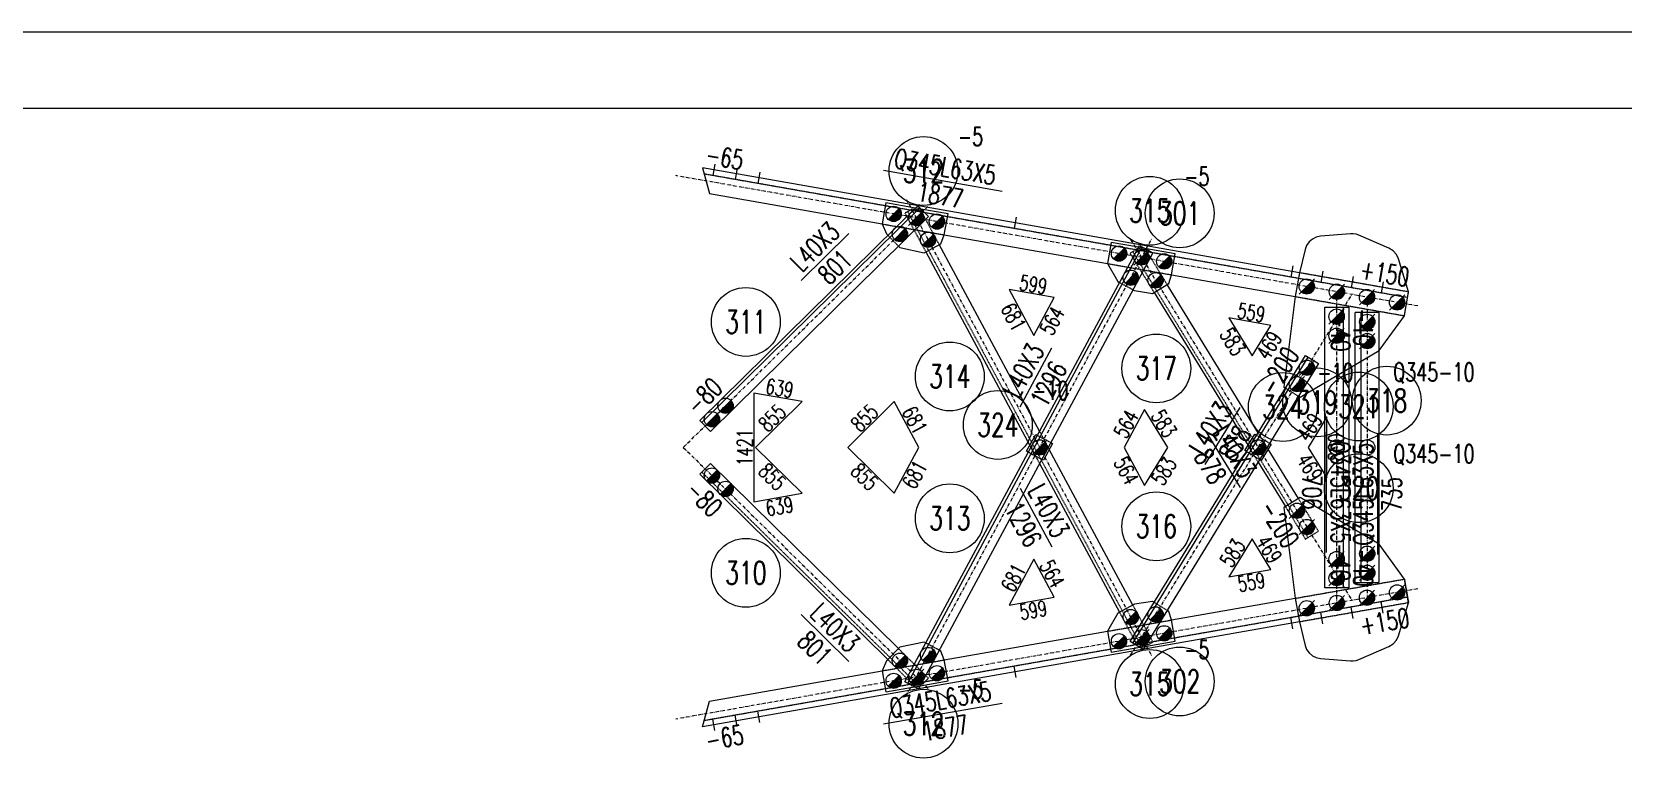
# Model space of a CAD drawing. Extents: x -62666 to 126696, y -48828 to 60042.
# Drawn here: x -54175 to -50011, y 21902 to 23802 of the extents above; entities that cross this region are included whole.
import ezdxf
from ezdxf.enums import TextEntityAlignment as Align

# ---------------------------------------------------------------- set-up
doc = ezdxf.new("R2010")
doc.units = 0
doc.header["$MEASUREMENT"] = 0
doc.linetypes.add('Dash', pattern=[2.75, 2, -0.75])
doc.linetypes.add('DashDot', pattern=[15.6, 9, -3, 0.6, -3])
doc.layers.get('0').update_dxf_attribs({"linetype": 'CONTINUOUS', "lineweight": 25})
doc.styles.get("Standard").update_dxf_attribs({"font": 'simplex.shx', "width": 0.7, "height": 3, "bigfont": 'gbhzfs.shx'})

# ---------------------------------------------------------------- blocks, each defined once
blk = doc.blocks.new('M16X50S')
at = {"color": 3, "linetype": 'Continuous', "lineweight": 13}
blk.add_line((-1, -1), (1, 1), dxfattribs=at)
blk.add_circle((0, 0), 1, dxfattribs=at)
for radius in [0.9, 0.8, 0.7, 0.6, 0.5, 0.4, 0.3, 0.2, 0.1]:
    blk.add_arc((0, 0), radius, 225, 45, dxfattribs=at)
blk = doc.blocks.new('M16X40S')
at = {"color": 3, "linetype": 'Continuous', "lineweight": 13}
blk.add_line((-0.707, -0.707), (0.707, 0.707), dxfattribs=at)
blk.add_circle((0, 0), 1, dxfattribs=at)
for radius in [0.9, 0.8, 0.7, 0.6, 0.5, 0.4, 0.3, 0.2, 0.1]:
    blk.add_arc((0, 0), radius, 225, 45, dxfattribs=at)
blk = doc.blocks.new('DefaultBolt')
at = {"color": 3, "linetype": 'Continuous', "lineweight": 13}
for p, q in [((-0.1, -0.1), (0.1, 0.1)), ((0.1, -0.1), (-0.1, 0.1))]:
    blk.add_line(p, q, dxfattribs=at)
blk.add_circle((0, 0), 1, dxfattribs=at)

msp = doc.modelspace()

# ---------------------------------------------------------------- linework, layer by layer
at = {"color": 7, "linetype": 'Continuous', "lineweight": 18}
for p, q in [((-62666.47025, 23801.84325), (-45846.47025, 23801.84325)), ((-62166.47025, 23601.84325), (-46046.47025, 23601.84325))]:
    msp.add_line(p, q, dxfattribs=at)
at = {"color": 2, "linetype": 'DashDot', "lineweight": 0}
for p, q in [((-50548.38046, 23084.88911), (-52489.84481, 23425.73478)), ((-51886.73663, 23363.72046), (-51244.88335, 22170.05605)), ((-52470.2264, 22715.11711), (-51821.49952, 23353.86628)), ((-51886.73663, 22066.51743), (-51244.88335, 23260.18184)), ((-51299.71033, 23258.62702), (-50720.57008, 22315.11898)), ((-51299.69542, 22171.63516), (-50720.55516, 23115.1432)), ((-50760.57007, 23122.14136), (-50760.57007, 22308.09653)), ((-50680.57008, 23108.09647), (-50680.57008, 22322.14142)), ((-52470.23068, 22715.09595), (-51821.48685, 22076.3564)), ((-50548.38046, 22345.34878), (-52489.84481, 22004.50311))]:
    msp.add_line(p, q, dxfattribs=at)
at = {"color": 1, "linetype": 'Dash', "lineweight": 0}
for p, q in [((-50574.98897, 23106.82052), (-52415.8491, 23430.00401)), ((-51870.7674, 23338.2453), (-51890.14379, 23327.82629)), ((-51890.14379, 23327.82629), (-51835.67968, 23226.53856)), ((-51883.09783, 23331.61502), (-51272.70454, 22196.45723)), ((-51848.28372, 23334.43951), (-51870.7674, 23338.2453)), ((-51848.49099, 23338.52032), (-51863.00358, 23341.06817)), ((-51800.44989, 23245.48221), (-51848.28372, 23334.43951)), ((-51949.76535, 23299.44371), (-51787.25085, 23270.91248)), ((-51935.28456, 23269.8989), (-51907.22035, 23241.39627)), ((-51262.63962, 23235.6676), (-51279.20894, 23238.57653)), ((-51360.01087, 23195.90575), (-51192.57169, 23166.50994)), ((-51280.60749, 23235.15189), (-51301.0616, 23222.59683)), ((-51301.0616, 23222.59683), (-51238.26518, 23120.29187)), ((-51294.24356, 23226.78185), (-50835.42261, 22479.29235)), ((-51259.12451, 23230.73811), (-51280.60749, 23235.15189)), ((-51204.175, 23141.21696), (-51259.12451, 23230.73811)), ((-50572.39522, 23121.59457), (-50857.85252, 23171.70978)), ((-51328.80101, 23146.34939), (-51293.57122, 23127.40575)), ((-50583.28897, 23059.54357), (-50572.39522, 23121.59457)), ((-50868.74627, 23109.65878), (-50583.28897, 23059.54357)), ((-50791.57007, 22884.44127), (-50791.57007, 23082.14136)), ((-50791.57007, 23082.14136), (-50728.57007, 23082.14136)), ((-50743.57007, 23082.14136), (-50743.57007, 22348.09653)), ((-50728.57007, 23082.14136), (-50728.57007, 22921.55591)), ((-50712.57008, 23068.09647), (-50712.57008, 22930.98184)), ((-50649.57008, 23068.09647), (-50712.57008, 23068.09647)), ((-50697.57008, 23068.09647), (-50697.57008, 22362.14142)), ((-50649.57008, 22968.09648), (-50649.57008, 23068.09647)), ((-50894.55252, 22869.90651), (-50860.46234, 22848.98142)), ((-51543.74788, 22746.60939), (-51508.51809, 22727.66574)), ((-51512.42621, 22709.84013), (-51537.97277, 22757.34946)), ((-50970.11802, 22746.79875), (-50936.02784, 22725.87365)), ((-50939.69586, 22710.34), (-50966.09642, 22753.35055)), ((-51532.19765, 22683.6285), (-51567.42744, 22702.57215)), ((-51563.51933, 22720.39776), (-51537.97277, 22672.88843)), ((-50962.18378, 22683.26162), (-50996.27396, 22704.18672)), ((-50992.49699, 22719.89789), (-50966.09642, 22676.88734)), ((-52421.64292, 22650.41724), (-51856.64596, 22094.1331)), ((-50808.15046, 22496.03243), (-50860.46234, 22581.25647)), ((-50894.55252, 22560.33138), (-50842.24064, 22475.10733)), ((-50791.57007, 22348.09653), (-50791.57007, 22545.79662)), ((-50842.24064, 22475.10733), (-50808.15046, 22496.03243)), ((-50728.57007, 22508.68198), (-50728.57007, 22348.09653)), ((-50712.57008, 22499.25605), (-50712.57008, 22362.14142)), ((-50649.57008, 22362.14142), (-50649.57008, 22462.14141)), ((-50868.74627, 22320.57911), (-50583.28897, 22370.69432)), ((-50583.28897, 22370.69432), (-50572.39522, 22308.64332)), ((-50574.98897, 22323.41736), (-52415.8491, 22000.23388)), ((-50728.57007, 22348.09653), (-50791.57007, 22348.09653)), ((-50712.57008, 22362.14142), (-50649.57008, 22362.14142)), ((-51328.80616, 22283.89808), (-51280.9683, 22194.93328)), ((-51241.47619, 22205.95022), (-51293.57637, 22302.84172)), ((-51204.21683, 22288.95278), (-51238.30701, 22309.87788)), ((-50572.39522, 22308.64332), (-50857.85252, 22258.52811)), ((-51360.04498, 22234.32615), (-51192.60579, 22263.72196)), ((-51800.45101, 22184.75359), (-51835.68081, 22203.69724)), ((-51280.9683, 22194.93328), (-51252.04513, 22200.26713)), ((-51252.04513, 22200.26713), (-51241.47619, 22205.95022)), ((-51949.76912, 22130.79352), (-51787.25461, 22159.32474)), ((-51935.31771, 22160.36484), (-51866.15882, 22092.27245)), ((-51828.83321, 22111.6565), (-51907.25564, 22188.86958)), ((-51275.91567, 22192.23953), (-51262.0912, 22194.66657)), ((-51866.15882, 22092.27245), (-51843.56579, 22096.69151)), ((-51864.89886, 22088.83698), (-51850.68518, 22091.33235)), ((-51843.56579, 22096.69151), (-51828.83321, 22111.6565))]:
    msp.add_line(p, q, dxfattribs=at)
at = {"color": 7, "linetype": 'Continuous', "lineweight": 13}
for p, q in [((-51636.22925, 23384.50952), (-51946.48424, 23438.97823)), ((-52161.99334, 23151.93051), (-52037.29441, 23274.71152)), ((-51588.68034, 22821.41224), (-51505.80188, 22975.54258)), ((-51104.85878, 22670.65397), (-51013.31149, 22819.79851)), ((-51104.87369, 22759.60821), (-51013.3264, 22610.46368)), ((-50787.57008, 22754.95977), (-50787.57008, 22439.95977)), ((-50653.57007, 22750.27814), (-50653.57007, 22435.27814)), ((-51588.68034, 22608.82564), (-51505.80188, 22454.6953)), ((-52161.98241, 22278.28278), (-52037.28095, 22155.50434)), ((-51636.22925, 22045.72837), (-51946.48424, 21991.25966))]:
    msp.add_line(p, q, dxfattribs=at)
at = {"color": 7, "linetype": 'Continuous', "lineweight": 0}
for p, q in [((-52421.64044, 22779.79636), (-51851.29574, 23341.3689)), ((-51883.09783, 22098.62287), (-51269.66002, 23239.44259)), ((-51294.22865, 22203.48033), (-50835.40769, 22950.96983))]:
    msp.add_line(p, q, dxfattribs=at)
at = {"color": 1, "linetype": 'Continuous', "lineweight": 0}
for p, q in [((-51617.36254, 23127.62638), (-51552.81928, 23007.59427)), ((-51499.4109, 23106.91866), (-51617.36254, 23127.62638)), ((-51552.81928, 23007.59427), (-51499.4109, 23106.91866)), ((-51042.8788, 23053.5425), (-50981.91191, 22954.21812)), ((-50932.80665, 23034.21811), (-51042.8788, 23053.5425)), ((-50981.91191, 22954.21812), (-50932.80665, 23034.21811)), ((-52285.3784, 22857.23974), (-52285.3784, 22572.9934)), ((-52159.54725, 22835.14868), (-52285.3784, 22857.23974)), ((-52281.45729, 22715.11367), (-52159.54725, 22835.14868)), ((-51918.05624, 22835.14808), (-52039.96628, 22715.11307)), ((-51853.51297, 22715.11598), (-51918.05624, 22835.14808)), ((-51263.37236, 22814.44333), (-51316.78074, 22715.11894)), ((-51202.40547, 22715.11894), (-51263.37236, 22814.44333)), ((-50786.04377, 22795.11894), (-50835.14904, 22715.11894)), ((-50786.04377, 22635.11895), (-50786.04377, 22795.11894)), ((-52159.54762, 22595.08439), (-52281.45729, 22715.11367)), ((-52039.96628, 22715.11307), (-51918.05661, 22595.0838)), ((-51918.05661, 22595.0838), (-51853.51297, 22715.11598)), ((-51316.78074, 22715.11894), (-51263.37236, 22615.79456)), ((-51263.37236, 22615.79456), (-51202.40547, 22715.11894)), ((-50835.14904, 22715.11894), (-50786.04377, 22635.11895)), ((-52285.3784, 22572.9934), (-52159.54762, 22595.08439)), ((-50981.91191, 22476.01977), (-51042.8788, 22376.69539)), ((-50932.80665, 22396.01978), (-50981.91191, 22476.01977)), ((-51552.81978, 22422.64353), (-51617.36341, 22302.61136)), ((-51499.4114, 22323.31914), (-51552.81978, 22422.64353)), ((-51042.8788, 22376.69539), (-50932.80665, 22396.01978)), ((-51617.36341, 22302.61136), (-51499.4114, 22323.31914))]:
    msp.add_line(p, q, dxfattribs=at)
at = {"color": 7, "linetype": 'Continuous', "lineweight": 0}
for points in [[(-50857.85252, 23171.70978), (-52420.29061, 23446.01317)], [(-52420.29061, 23446.01317), (-52401.63626, 23378.77468)], [(-52401.63626, 23378.77468), (-51949.76535, 23299.44371)], [(-52427.25328, 22785.49689), (-51856.90858, 23347.06942)], [(-51940.08202, 23354.60015), (-51949.76535, 23299.44371)], [(-51863.00358, 23341.06817), (-51940.08202, 23354.60015)], [(-51856.90858, 23347.06942), (-51828.84437, 23318.56679)], [(-51777.56752, 23326.06892), (-51848.49099, 23338.52032)], [(-51787.25085, 23270.91248), (-51777.56752, 23326.06892)], [(-51828.84437, 23318.56679), (-52399.18907, 22756.99426)], [(-51949.76535, 23299.44371), (-51938.79258, 23273.46173)], [(-51938.79258, 23273.46173), (-51935.28456, 23269.8989)], [(-51907.22035, 23241.39627), (-51903.71233, 23237.83345)], [(-51903.71233, 23237.83345), (-51840.08341, 23224.17061)], [(-51890.14379, 22102.4116), (-51276.70598, 23243.23132)], [(-51840.08341, 23224.17061), (-51796.04617, 23247.85016)], [(-51537.97277, 22757.34946), (-51800.44989, 23245.48221)], [(-51796.04617, 23247.85016), (-51787.25085, 23270.91248)], [(-51787.25085, 23270.91248), (-51360.01087, 23195.90575)], [(-51350.32755, 23251.06219), (-51360.01087, 23195.90575)], [(-51279.20894, 23238.57653), (-51350.32755, 23251.06219)], [(-51276.70598, 23243.23132), (-51241.47619, 23224.28767)], [(-50839.13609, 23243.41299), (-50843.11366, 23232.89743)], [(-50832.67605, 23252.61439), (-50839.13609, 23243.41299)], [(-50824.13677, 23259.92731), (-50832.67605, 23252.61439)], [(-50814.05127, 23264.89528), (-50824.13677, 23259.92731)], [(-50803.04907, 23267.2082), (-50814.05127, 23264.89528)], [(-50724.25416, 23273.68076), (-50803.04907, 23267.2082)], [(-50716.90019, 23273.68192), (-50724.25416, 23273.68076)], [(-50709.64423, 23272.48529), (-50716.90019, 23273.68192)], [(-50702.68006, 23270.12282), (-50709.64423, 23272.48529)], [(-50623.88515, 23235.98362), (-50702.68006, 23270.12282)], [(-51241.47619, 23224.28767), (-51854.914, 22083.46795)], [(-51835.67968, 23226.53856), (-51563.51933, 22720.39776)], [(-51360.01087, 23195.90575), (-51333.20473, 23148.71735)], [(-51182.88836, 23221.66638), (-51262.63962, 23235.6676)], [(-51192.57169, 23166.50994), (-51182.88836, 23221.66638)], [(-50843.11366, 23232.89743), (-50857.85252, 23171.70977)], [(-50612.89673, 23229.204), (-50623.88515, 23235.98362)], [(-50604.28573, 23219.58322), (-50612.89673, 23229.204)], [(-50598.76106, 23207.91331), (-50604.28573, 23219.58322)], [(-50572.22097, 23121.56398), (-50598.76106, 23207.91331)], [(-51199.91373, 23143.8326), (-51192.57169, 23166.50994)], [(-51192.57169, 23166.50994), (-50868.74627, 23109.65878)], [(-50857.85252, 23171.70977), (-50868.74627, 23109.65878)], [(-51333.20473, 23148.71735), (-51328.80101, 23146.34939)], [(-51293.57122, 23127.40575), (-51289.16749, 23125.03779)], [(-51289.16749, 23125.03779), (-51242.52645, 23117.67623)], [(-51242.52645, 23117.67623), (-51199.91373, 23143.8326)], [(-51238.26518, 23120.29187), (-50992.49699, 22719.89789)], [(-50966.09642, 22753.35055), (-51204.175, 23141.21696)], [(-50583.11471, 23059.51298), (-50572.22097, 23121.56398)], [(-50868.74627, 23109.65878), (-50898.81379, 22872.52215)], [(-50649.57008, 22968.09648), (-50583.11471, 23059.51298)], [(-51301.04668, 22207.66535), (-50842.22573, 22955.15485)], [(-50856.20107, 22846.36578), (-50649.57008, 22968.09648)], [(-50842.22573, 22955.15485), (-50808.13555, 22934.22975)], [(-50649.57008, 22462.14141), (-50649.57008, 22968.09648)], [(-50808.13555, 22934.22975), (-51266.9565, 22186.74025)], [(-50728.57007, 22921.55591), (-50728.57007, 22508.68198)], [(-50712.57008, 22930.98184), (-50712.57008, 22499.25605)], [(-50898.81379, 22872.52215), (-50894.55252, 22869.90651)], [(-50791.57007, 22545.79662), (-50791.57007, 22884.44127)], [(-50860.46234, 22848.98142), (-50856.20107, 22846.36578)], [(-52399.18907, 22756.99426), (-52427.25328, 22785.49689)], [(-51571.83116, 22704.9401), (-51548.15161, 22748.97734)], [(-51548.15161, 22748.97734), (-51543.74788, 22746.60939)], [(-51000.53524, 22706.80235), (-50974.37929, 22749.41438)], [(-50974.37929, 22749.41438), (-50970.11802, 22746.79875)], [(-51567.42744, 22702.57215), (-51571.83116, 22704.9401)], [(-51504.11437, 22725.29778), (-51527.79393, 22681.26055)], [(-51293.57637, 22302.84172), (-51512.42621, 22709.84013)], [(-51508.51809, 22727.66574), (-51504.11437, 22725.29778)], [(-50996.27396, 22704.18672), (-51000.53524, 22706.80235)], [(-50931.76657, 22723.25802), (-50957.92251, 22680.64599)], [(-50860.46234, 22581.25647), (-50939.69586, 22710.34)], [(-50936.02784, 22725.87365), (-50931.76657, 22723.25802)], [(-52399.19326, 22673.22103), (-52427.25533, 22644.71629)], [(-51907.25564, 22188.86958), (-52399.19326, 22673.22103)], [(-51537.97277, 22672.88843), (-51328.80616, 22283.89808)], [(-51527.79393, 22681.26055), (-51532.19765, 22683.6285)], [(-50966.09642, 22676.88734), (-50894.55252, 22560.33138)], [(-50957.92251, 22680.64599), (-50962.18378, 22683.26162)], [(-52427.25533, 22644.71629), (-51935.31771, 22160.36484)], [(-50856.20107, 22583.87211), (-50898.81379, 22557.71574)], [(-50649.57008, 22462.14141), (-50856.20107, 22583.87211)], [(-50898.81379, 22557.71574), (-50868.74627, 22320.57911)], [(-50583.11471, 22370.72491), (-50649.57008, 22462.14141)], [(-50572.22097, 22308.67391), (-50583.11471, 22370.72491)], [(-51333.20988, 22281.53012), (-51360.04498, 22234.32615)], [(-51289.17265, 22305.20968), (-51333.20988, 22281.53012)], [(-51242.56828, 22312.49352), (-51289.17265, 22305.20968)], [(-51238.30701, 22309.87788), (-51242.56828, 22312.49352)], [(-51199.95555, 22286.33715), (-51204.21683, 22288.95278)], [(-51192.60579, 22263.72196), (-51199.95555, 22286.33715)], [(-51192.60579, 22263.72196), (-50868.74627, 22320.57911)], [(-50868.74627, 22320.57911), (-50857.85252, 22258.52811)], [(-50598.76106, 22222.32457), (-50572.22097, 22308.67391)], [(-50857.85252, 22258.52811), (-52420.29061, 21984.22472)], [(-51182.92247, 22208.56552), (-51192.60579, 22263.72196)], [(-50857.85252, 22258.52811), (-50843.11366, 22197.34046)], [(-51840.08453, 22206.0652), (-51903.74677, 22192.4338)], [(-51835.68081, 22203.69724), (-51840.08453, 22206.0652)], [(-51787.25461, 22159.32474), (-51360.04498, 22234.32615)], [(-51360.04498, 22234.32615), (-51350.36165, 22179.16971)], [(-51266.9565, 22186.74025), (-51301.04668, 22207.66535)], [(-51262.0912, 22194.66657), (-51182.92247, 22208.56552)], [(-50843.11366, 22197.34046), (-50839.13609, 22186.8249)], [(-50623.88515, 22194.25426), (-50612.89673, 22201.03389)], [(-50612.89673, 22201.03389), (-50604.28573, 22210.65467)], [(-50604.28573, 22210.65467), (-50598.76106, 22222.32457)], [(-51938.82341, 22156.80384), (-51949.76912, 22130.79352)], [(-51903.74677, 22192.4338), (-51938.82341, 22156.80384)], [(-51796.04729, 22182.38564), (-51800.45101, 22184.75359)], [(-51787.25461, 22159.32474), (-51796.04729, 22182.38564)], [(-51777.57129, 22104.16831), (-51787.25461, 22159.32474)], [(-51350.36165, 22179.16971), (-51275.91567, 22192.23953)], [(-50839.13609, 22186.8249), (-50832.67605, 22177.62349)], [(-50832.67605, 22177.62349), (-50824.13677, 22170.31057)], [(-50824.13677, 22170.31057), (-50814.05127, 22165.34261)], [(-50814.05127, 22165.34261), (-50803.04907, 22163.02969)], [(-50803.04907, 22163.02969), (-50724.25416, 22156.55713)], [(-50724.25416, 22156.55713), (-50716.90019, 22156.55597)], [(-50716.90019, 22156.55597), (-50709.64423, 22157.7526)], [(-50709.64423, 22157.7526), (-50702.68006, 22160.11506)], [(-50702.68006, 22160.11506), (-50623.88515, 22194.25426)], [(-52401.63626, 22051.46321), (-51949.76912, 22130.79352)], [(-51949.76912, 22130.79352), (-51940.08579, 22075.63708)], [(-51940.08579, 22075.63708), (-51864.89886, 22088.83698)], [(-51854.914, 22083.46795), (-51890.14379, 22102.4116)], [(-51850.68518, 22091.33235), (-51777.57129, 22104.16831)], [(-52420.29061, 21984.22472), (-52401.63626, 22051.46321)]]:
    msp.add_lwpolyline(points, dxfattribs=at)
at = {"color": 3, "linetype": 'Continuous', "lineweight": 20}
for points in [[(-52388.14878, 23455.59972), (-52393.33627, 23426.05163)], [(-52329.05259, 23445.22473), (-52334.24009, 23415.67664)], [(-52269.95641, 23434.84974), (-52275.14391, 23405.30164)], [(-51599.62984, 23317.16645), (-51604.81734, 23287.61835)], [(-50875.13177, 23189.97275), (-50880.31927, 23160.42466)], [(-50796.33686, 23176.13943), (-50801.52435, 23146.59133)], [(-50717.54195, 23162.3061), (-50722.72944, 23132.75801)], [(-50638.74703, 23148.47278), (-50643.93453, 23118.92468)], [(-50796.33686, 22254.09846), (-50801.52435, 22283.64656)], [(-50717.54195, 22267.93179), (-50722.72944, 22297.47988)], [(-50638.74703, 22281.76511), (-50643.93453, 22311.3132)], [(-50875.13177, 22240.26514), (-50880.31927, 22269.81323)], [(-51599.62984, 22113.07144), (-51604.81734, 22142.61953)], [(-52388.14878, 21974.63817), (-52393.33627, 22004.18626)], [(-52329.05259, 21985.01316), (-52334.24009, 22014.56125)], [(-52269.95641, 21995.38815), (-52275.14391, 22024.93625)]]:
    msp.add_lwpolyline(points, dxfattribs=at)
at = {"color": 7, "linetype": 'Continuous', "lineweight": 13}
for centre in [(-51841.70603, 23437.84325), (-51249.48921, 23333.87299), (-51171.24161, 23327.24282), (-52306.5973, 23043.23176), (-51772.85825, 22900.66753), (-51232.49447, 22921.64406), (-50901.28332, 22820.7094), (-50811.57008, 22832.77812), (-50702.63445, 22821.93269), (-50629.57007, 22837.45975), (-51647.18512, 22773.84425), (-50702.63445, 22608.3052), (-51772.85825, 22529.57036), (-51232.47956, 22508.61813), (-52306.58894, 22386.97889), (-51249.52332, 22096.35891), (-51171.24161, 22102.99507), (-51841.7098, 21992.39398)]:
    msp.add_circle(centre, 90, dxfattribs=at)

# ---------------------------------------------------------------- block references
at = {"color": 3, "linetype": 'Continuous', "lineweight": 13, "xscale": 19.99999999998545, "yscale": 19.99999999998545, "zscale": 19.99999999998182}
for name, p in [('M16X40S', (-51919.78153, 23325.65383)), ('M16X50S', (-51860.68534, 23315.27883)), ('M16X40S', (-51806.51384, 23305.76842)), ('M16X40S', (-51903.43833, 23273.18772)), ('M16X40S', (-51829.90457, 23258.029)), ('M16X40S', (-51330.02705, 23222.11587)), ('M16X50S', (-51270.93087, 23211.74087)), ('M16X40S', (-51211.83468, 23201.36588)), ('M16X40S', (-51299.34633, 23158.89619)), ('M16X40S', (-51234.29806, 23152.06043)), ('M16X50S', (-50838.76244, 23135.8689)), ('M16X50S', (-50759.96753, 23122.03557)), ('M16X50S', (-50681.17262, 23108.20225)), ('M16X50S', (-50602.37771, 23094.36893)), ('M16X50S', (-50760.57007, 23057.14136)), ('M16X50S', (-50680.57008, 23043.09647)), ('M16X50S', (-50760.57007, 23007.14137)), ('M16X50S', (-50680.57008, 22993.09648)), ('M16X50S', (-50838.27351, 22923.36201)), ('M16X50S', (-50864.42946, 22880.74998)), ('M16X40S', (-52359.77706, 22823.86769)), ('M16X40S', (-52395.40531, 22788.78742)), ('M16X50S', (-51537.97277, 22715.11894)), ('M16X50S', (-50966.1509, 22715.03019)), ('DefaultBolt', (-50760.57007, 22715.11894)), ('DefaultBolt', (-50680.57008, 22715.11894)), ('M16X40S', (-52395.40877, 22641.42787)), ('M16X40S', (-52359.78078, 22606.3493)), ('M16X50S', (-50864.42946, 22549.48791)), ('M16X50S', (-50838.27351, 22506.87588)), ('M16X50S', (-50680.57008, 22437.14141)), ('M16X50S', (-50760.57007, 22423.09652)), ('M16X50S', (-50680.57008, 22387.14142)), ('M16X50S', (-50760.57007, 22373.09653)), ('M16X50S', (-50759.96753, 22308.20232)), ('M16X50S', (-50681.17262, 22322.03564)), ('M16X50S', (-50602.37771, 22335.86896)), ('M16X40S', (-51299.35149, 22271.35128)), ('M16X40S', (-51234.33989, 22278.10932)), ('M16X50S', (-50838.76244, 22294.36899)), ('M16X50S', (-51270.96497, 22218.49103)), ('M16X40S', (-51211.86879, 22228.86602)), ('M16X40S', (-51330.06116, 22208.11604)), ('M16X40S', (-51903.47268, 22157.07792)), ('M16X40S', (-51829.90569, 22172.2068)), ('M16X40S', (-51919.7853, 22104.5834)), ('M16X50S', (-51860.68911, 22114.95839)), ('M16X40S', (-51806.51761, 22124.4688))]:
    msp.add_blockref(name, p, dxfattribs=at)

# ---------------------------------------------------------------- texts
at = {"color": 7, "linetype": 'Continuous', "lineweight": 13, "width": 0.7}
for s, p in [('-5', (-51751.70603, 23527.84325)), ('-5', (-51159.48921, 23423.87299)), ('-10', (-50811.28332, 22910.7094)), ('Q345-10', (-50612.63445, 22911.93269)), ('-10', (-51557.18512, 22863.84425)), ('Q345-10', (-50612.63445, 22698.3052)), ('-5', (-51159.52332, 22186.35891)), ('-5', (-51751.7098, 22082.39398))]:
    msp.add_text(s, height=48, dxfattribs=at).set_placement(p, align=Align.MIDDLE_LEFT)
for s, rotation, p in [('-65', 350.04256251, (-52362.09708, 23473.87017)), ('Q345L63X5', 350.04256251, (-51784.87237, 23448.67899)), ('1877', 350.04256251, (-51797.84111, 23374.80876)), ('L40X3', 44.5559764, (-52125.95407, 23240.04224)), ('801', 44.5559764, (-52073.33368, 23186.5998)), ('+150', 350.04256251, (-50634.85641, 23170.63385)), ('-40', 270, (-50691.07007, 23029.64136)), ('-40', 270, (-50750.07008, 23015.59647)), ('L40X3', 61.73233867, (-51580.26904, 22916.23708)), ('-200', 58.4577352, (-50910.80419, 22915.11431)), ('1296', 61.73233867, (-51514.21318, 22880.71775)), ('-80', 44.5559764, (-52416.15379, 22849.05241)), ('L40X3', 58.4577352, (-51091.04468, 22764.84351)), ('L40X3', 301.5422648, (-51027.1405, 22704.65322)), ('878', 58.4577352, (-51027.12559, 22725.60896)), ('878', 301.5422648, (-51091.05959, 22665.41867)), ('Q345L63X5', 270, (-50750.07008, 22597.45977)), ('Q345L63X5', 90, (-50691.07007, 22592.77814)), ('L40X3', 298.26766133, (-51514.21318, 22549.52014)), ('706', 270, (-50825.07008, 22597.45977)), ('735', 90, (-50616.07007, 22592.77814)), ('-80', 315.4452029, (-52416.15309, 22581.15957)), ('1296', 298.26766133, (-51580.26904, 22514.00081)), ('-200', 301.5422648, (-50910.8191, 22515.14787)), ('-40', 270, (-50750.07008, 22414.64142)), ('-40', 270, (-50691.07007, 22400.59653)), ('L40X3', 315.4452029, (-52073.32349, 22243.61675)), ('+150', 9.95743749, (-50634.85641, 22259.60404)), ('801', 315.4452029, (-52125.93988, 22190.17036)), ('Q345L63X5', 9.95743749, (-51797.84111, 22055.42913)), ('-65', 9.95743749, (-52362.09708, 21956.36772)), ('1877', 9.95743749, (-51784.87237, 21981.5589))]:
    msp.add_text(s, height=50, rotation=rotation, dxfattribs=at).set_placement(p, align=Align.MIDDLE_CENTER)
for s, p in [('312', (-51841.70603, 23437.84325)), ('315', (-51249.48921, 23333.87299)), ('301', (-51171.24161, 23327.24282)), ('311', (-52306.5973, 23043.23176)), ('317', (-51232.49447, 22921.64406)), ('314', (-51772.85825, 22900.66753)), ('319', (-50811.57008, 22832.77812)), ('318', (-50629.57007, 22837.45975)), ('324', (-50901.28332, 22820.7094)), ('321', (-50702.63445, 22821.93269)), ('324', (-51647.18512, 22773.84425)), ('320', (-50702.63445, 22608.3052)), ('313', (-51772.85825, 22529.57036)), ('316', (-51232.47956, 22508.61813)), ('310', (-52306.58894, 22386.97889)), ('315', (-51249.52332, 22096.35891)), ('302', (-51171.24161, 22102.99507)), ('312', (-51841.7098, 21992.39398))]:
    msp.add_text(s, height=60, dxfattribs=at).set_placement(p, align=Align.MIDDLE_CENTER)
at = {"color": 7, "linetype": 'Continuous', "lineweight": 20, "width": 0.7}
for s, rotation, p in [('599', 350.04256251, (-51554.23672, 23140.91099)), ('681', 298.26765965, (-51606.22879, 23056.24414)), ('564', 61.73233867, (-51504.97721, 23045.89028)), ('559', 350.04256251, (-50983.69273, 23067.51878)), ('583', 301.5422648, (-51032.84947, 22991.32525)), ('469', 58.4577352, (-50936.90517, 22981.66306)), ('639', 350.04256251, (-52218.31283, 22869.83268)), ('855', 44.55597779, (-52237.34081, 22792.23274)), ('855', 44.55597779, (-51995.84979, 22792.23215)), ('681', 298.26765965, (-51864.64673, 22786.49822)), ('564', 61.73233867, (-51311.21442, 22776.14733)), ('583', 301.5422648, (-51212.4348, 22777.33619)), ('469', 58.4577352, (-50831.05051, 22767.674)), ('1421', 90, (-52309.3784, 22715.11657)), ('800', 90, (-50762.04377, 22715.11894)), ('855', 315.44530483, (-52237.34061, 22637.99708)), ('855', 315.44530483, (-51995.8496, 22637.99649)), ('681', 61.73221522, (-51864.64694, 22643.73365)), ('564', 298.26766133, (-51311.21442, 22654.09056)), ('583', 58.4577352, (-51212.4348, 22652.90169)), ('469', 301.5422648, (-50831.05051, 22662.56389)), ('639', 9.95743749, (-52218.31301, 22560.40042)), ('583', 58.4577352, (-51032.84947, 22438.91264)), ('469', 301.5422648, (-50936.90517, 22448.57483)), ('681', 61.73221522, (-51606.22945, 22373.99368)), ('564', 298.26766133, (-51504.97771, 22384.34753)), ('559', 9.95743749, (-50983.69273, 22362.71911)), ('599', 9.95743749, (-51554.23741, 22289.32677))]:
    msp.add_text(s, height=40, rotation=rotation, dxfattribs=at).set_placement(p, align=Align.MIDDLE_CENTER)

doc.saveas('drawing.dxf')
